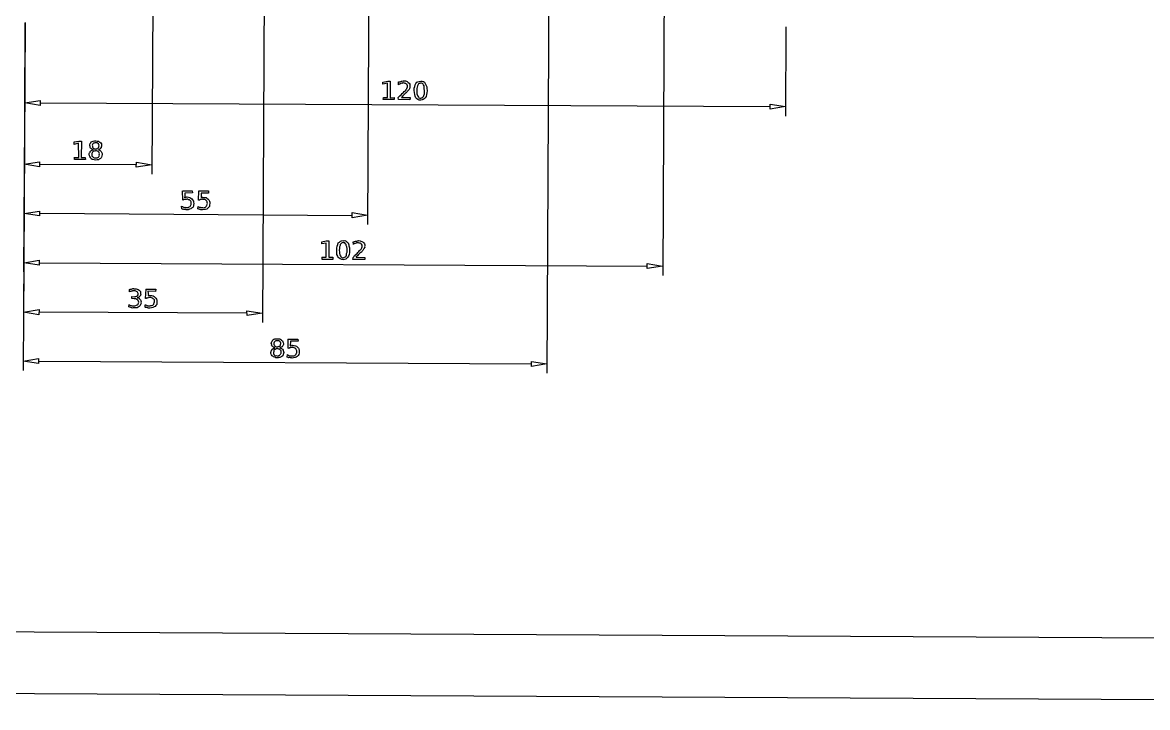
# Model space of a CAD drawing. Header units: millimetres. Extents: x -1 to 541, y -1 to 401.
# Drawn here: x 109.1 to 291.7, y -1.4 to 109.9 of the extents above; entities that cross this region are included whole.
import ezdxf

# ---------------------------------------------------------------- set-up
doc = ezdxf.new("R2010")
doc.units = ezdxf.units.MM

msp = doc.modelspace()

# ---------------------------------------------------------------- linework, layer by layer
for points in [[(-1.07, 1.46), (538.9, -1.43), (541.05, 398.58), (1.04, 401.44)], [(8.97, 11.38), (528.95, 8.65), (531, 388.58), (11, 391.37)], [(111.95, 96.4), (109.46, 96.85), (111.95, 97.22)], [(230.47, 96.63), (232.97, 96.21), (230.46, 95.8)], [(111.87, 86.45), (109.39, 86.86), (111.86, 87.25)], [(127.6, 87.2), (130.08, 86.73), (127.57, 86.37)], [(111.84, 78.44), (109.38, 78.82), (111.88, 79.23)], [(162.59, 78.99), (165.11, 78.58), (162.61, 78.14)], [(111.83, 70.44), (109.35, 70.84), (111.81, 71.26)], [(210.53, 70.72), (213.02, 70.27), (210.52, 69.92)], [(111.74, 62.39), (109.26, 62.83), (111.8, 63.25)], [(145.52, 63.05), (148.01, 62.65), (145.55, 62.26)], [(111.72, 54.44), (109.19, 54.84), (111.72, 55.26)], [(191.75, 54.79), (194.24, 54.42), (191.75, 54)]]:
    msp.add_lwpolyline(points, close=True)
for points in [[(148.54, 157.64), (148.04, 61.14)], [(213.43, 152.51), (213.03, 68.78)], [(165.45, 138.36), (165.1, 77.06)], [(194.62, 127.41), (194.2, 52.92)], [(130.3, 122.31), (130.1, 85.22)], [(109.53, 109.88), (109.23, 53.35)], [(109.55, 109.86), (109.25, 61.34)], [(109.55, 109.82), (109.28, 69.34)], [(109.53, 109.85), (109.32, 77.37)], [(109.5, 109.82), (109.4, 85.35)], [(109.5, 109.83), (109.45, 95.36)], [(233.04, 109.18), (232.97, 94.67)], [(167.73, 97.69), (168.33, 97.69), (168.35, 100), (167.62, 99.85), (167.62, 100.19), (168.39, 100.32), (168.76, 100.36), (168.78, 97.66), (169.42, 97.67), (169.45, 97.36), (167.67, 97.37), (167.72, 97.68)], [(170.62, 97.7), (172.03, 97.67), (171.98, 97.29), (170.12, 97.35), (170.09, 97.7), (170.21, 97.81), (170.35, 97.98), (170.56, 98.1), (170.75, 98.32), (170.91, 98.46), (171.06, 98.65), (171.19, 98.72), (171.25, 98.8), (171.36, 98.96), (171.41, 99.02), (171.47, 99.11), (171.49, 99.2), (171.53, 99.29), (171.6, 99.32), (171.62, 99.42), (171.58, 99.48), (171.61, 99.64), (171.55, 99.69), (171.52, 99.79), (171.42, 99.87), (171.35, 99.98), (171.22, 99.97), (171.13, 100), (170.97, 100.05), (170.88, 100.03), (170.8, 100.05), (170.68, 99.98), (170.58, 100.01), (170.45, 99.95), (170.35, 99.87), (170.23, 99.83), (170.16, 99.77), (170.14, 100.22), (170.26, 100.24), (170.36, 100.24), (170.51, 100.29), (170.62, 100.36), (170.68, 100.35), (170.83, 100.4), (170.93, 100.36), (170.98, 100.39), (171.25, 100.38), (171.41, 100.32), (171.57, 100.27), (171.73, 100.12), (171.88, 100.03), (171.96, 99.85), (171.96, 99.67), (171.99, 99.51), (171.98, 99.43), (171.97, 99.31), (171.99, 99.27), (171.92, 99.16), (171.9, 99.09), (171.87, 98.97), (171.76, 98.86), (171.65, 98.79), (171.61, 98.74), (171.56, 98.65), (171.47, 98.55), (171.39, 98.46), (171.2, 98.33), (171, 98.1), (170.83, 97.94), (170.6, 97.69)], [(173.77, 100.33), (173.98, 100.33), (174.2, 100.28), (174.34, 100.16), (174.49, 99.94), (174.6, 99.75), (174.73, 99.44), (174.76, 99.18), (174.79, 98.77), (174.73, 98.43), (174.71, 98.17), (174.63, 97.87), (174.48, 97.63), (174.33, 97.5), (174.15, 97.35), (173.96, 97.29), (173.75, 97.23), (173.48, 97.25), (173.25, 97.37), (173.13, 97.5), (172.94, 97.65), (172.83, 97.88), (172.77, 98.16), (172.71, 98.48), (172.68, 98.81), (172.69, 99.19), (172.8, 99.5), (172.83, 99.74), (172.96, 99.94), (173.12, 100.16), (173.29, 100.24), (173.48, 100.31), (173.75, 100.35)], [(173.74, 100.04), (173.61, 99.99), (173.48, 99.97), (173.39, 99.9), (173.28, 99.7), (173.23, 99.59), (173.17, 99.35), (173.09, 99.13), (173.14, 98.85), (173.14, 98.55), (173.12, 98.26), (173.21, 98.03), (173.29, 97.92), (173.37, 97.77), (173.43, 97.63), (173.6, 97.58), (173.75, 97.56), (173.89, 97.62), (174, 97.65), (174.14, 97.78), (174.19, 97.87), (174.26, 98.04), (174.34, 98.28), (174.34, 98.53), (174.38, 98.81), (174.33, 99.1), (174.3, 99.37), (174.32, 99.59), (174.22, 99.75), (174.12, 99.85), (174.05, 99.97), (173.88, 100.01), (173.71, 100.03)], [(111.96, 96.83), (230.44, 96.22)], [(117.52, 87.93), (118.24, 87.96), (118.21, 90.26), (117.48, 90.07), (117.49, 90.5), (118.24, 90.61), (118.67, 90.6), (118.62, 87.96), (119.29, 87.93), (119.31, 87.59), (117.52, 87.63), (117.55, 87.98)], [(120.6, 89.18), (120.45, 89.24), (120.36, 89.31), (120.23, 89.39), (120.13, 89.44), (120.08, 89.54), (120.09, 89.63), (120.06, 89.72), (120.03, 89.88), (120.03, 90.01), (120.11, 90.21), (120.17, 90.32), (120.25, 90.47), (120.43, 90.55), (120.59, 90.61), (120.77, 90.63), (120.99, 90.67), (121.22, 90.61), (121.42, 90.57), (121.57, 90.5), (121.67, 90.41), (121.83, 90.34), (121.9, 90.18), (121.95, 90.02), (121.94, 89.86), (121.93, 89.71), (121.87, 89.66), (121.87, 89.51), (121.76, 89.43), (121.72, 89.31), (121.59, 89.28), (121.51, 89.22), (121.41, 89.19), (121.5, 89.18), (121.68, 89.06), (121.77, 89.03), (121.86, 88.94), (121.91, 88.78), (121.99, 88.7), (122.01, 88.58), (122.01, 88.41), (121.99, 88.2), (121.94, 88.02), (121.85, 87.88), (121.76, 87.8), (121.56, 87.68), (121.42, 87.56), (121.24, 87.57), (120.97, 87.53), (120.73, 87.56), (120.5, 87.62), (120.39, 87.64), (120.23, 87.74), (120.12, 87.93), (120.04, 88.08), (119.96, 88.2), (119.94, 88.46), (119.93, 88.6), (120, 88.68), (120.06, 88.83), (120.11, 88.9), (120.18, 89.02), (120.31, 89.09), (120.41, 89.13), (120.55, 89.2)], [(120.44, 89.8), (120.45, 89.71), (120.48, 89.65), (120.5, 89.53), (120.58, 89.46), (120.66, 89.4), (120.74, 89.37), (120.89, 89.34), (121.01, 89.32), (121.13, 89.35), (121.21, 89.37), (121.28, 89.44), (121.37, 89.45), (121.46, 89.55), (121.53, 89.61), (121.51, 89.72), (121.51, 89.85), (121.56, 89.92), (121.51, 90.01), (121.43, 90.15), (121.43, 90.16), (121.29, 90.25), (121.24, 90.31), (121.1, 90.31), (120.98, 90.34), (120.84, 90.3), (120.76, 90.27), (120.65, 90.26), (120.59, 90.2), (120.54, 90.15), (120.45, 90.03), (120.43, 89.94), (120.46, 89.86)], [(121.01, 88.98), (120.88, 89.02), (120.73, 88.96), (120.6, 88.96), (120.53, 88.87), (120.44, 88.81), (120.4, 88.7), (120.35, 88.6), (120.33, 88.41), (120.33, 88.28), (120.38, 88.17), (120.48, 88.11), (120.53, 88.04), (120.61, 87.96), (120.71, 87.91), (120.82, 87.87), (120.98, 87.86), (121.11, 87.88), (121.24, 87.9), (121.31, 87.94), (121.44, 88.01), (121.5, 88.09), (121.54, 88.17), (121.59, 88.33), (121.57, 88.42), (121.61, 88.57), (121.55, 88.69), (121.52, 88.78), (121.44, 88.85), (121.36, 88.93), (121.27, 88.95), (121.09, 89.02), (121, 89)], [(111.91, 86.85), (127.6, 86.79)], [(135.12, 82.54), (136.66, 82.52), (136.69, 82.2), (135.47, 82.17), (135.47, 81.41), (135.47, 81.48), (135.56, 81.46), (135.57, 81.44), (135.65, 81.49), (135.67, 81.51), (135.75, 81.53), (135.77, 81.52), (135.84, 81.53), (136.04, 81.5), (136.27, 81.43), (136.45, 81.35), (136.61, 81.23), (136.71, 81.05), (136.85, 80.87), (136.85, 80.7), (136.91, 80.44), (136.85, 80.21), (136.84, 80.02), (136.73, 79.83), (136.56, 79.7), (136.43, 79.58), (136.2, 79.53), (136.01, 79.46), (135.78, 79.44), (135.68, 79.44), (135.56, 79.49), (135.45, 79.48), (135.37, 79.5), (135.26, 79.52), (135.19, 79.5), (135.08, 79.53), (134.97, 79.58), (134.93, 80.02), (135.06, 79.98), (135.12, 79.94), (135.24, 79.86), (135.35, 79.83), (135.43, 79.85), (135.52, 79.82), (135.62, 79.82), (135.72, 79.82), (135.88, 79.83), (136.06, 79.82), (136.15, 79.93), (136.32, 79.99), (136.39, 80.11), (136.45, 80.22), (136.46, 80.31), (136.49, 80.44), (136.46, 80.59), (136.47, 80.75), (136.41, 80.87), (136.32, 80.93), (136.21, 81.07), (136.07, 81.08), (135.89, 81.16), (135.75, 81.18), (135.69, 81.14), (135.57, 81.12), (135.48, 81.12), (135.4, 81.12), (135.31, 81.11), (135.26, 81.08), (135.2, 81.05), (135.11, 81.03), (135.07, 82.52)], [(137.7, 82.54), (139.29, 82.53), (139.28, 82.17), (138.11, 82.17), (138.11, 81.42), (138.14, 81.47), (138.18, 81.41), (138.22, 81.44), (138.28, 81.46), (138.29, 81.48), (138.32, 81.5), (138.4, 81.46), (138.44, 81.45), (138.69, 81.45), (138.92, 81.43), (139.05, 81.32), (139.24, 81.17), (139.35, 81.08), (139.47, 80.86), (139.49, 80.69), (139.49, 80.45), (139.47, 80.25), (139.43, 80), (139.32, 79.83), (139.2, 79.7), (139.05, 79.56), (138.82, 79.48), (138.65, 79.47), (138.34, 79.44), (138.24, 79.41), (138.2, 79.42), (138.06, 79.43), (138, 79.51), (137.9, 79.48), (137.78, 79.54), (137.7, 79.53), (137.57, 79.59), (137.59, 79.96), (137.67, 79.92), (137.77, 79.89), (137.85, 79.87), (137.96, 79.87), (138.05, 79.8), (138.14, 79.81), (138.25, 79.8), (138.34, 79.79), (138.5, 79.77), (138.66, 79.84), (138.82, 79.86), (138.93, 79.98), (138.98, 80.06), (139.03, 80.15), (139.1, 80.34), (139.14, 80.45), (139.08, 80.61), (139.08, 80.71), (139.03, 80.86), (138.89, 80.97), (138.83, 81.04), (138.69, 81.09), (138.5, 81.13), (138.37, 81.12), (138.26, 81.16), (138.2, 81.16), (138.13, 81.09), (138.07, 81.1), (137.93, 81.12), (137.88, 81.06), (137.82, 81.02), (137.69, 81.02), (137.71, 82.51)], [(111.89, 78.87), (162.64, 78.54)], [(157.7, 71.76), (158.42, 71.73), (158.41, 74), (157.71, 73.89), (157.67, 74.24), (158.41, 74.42), (158.84, 74.41), (158.82, 71.76), (159.46, 71.74), (159.47, 71.36), (157.72, 71.39), (157.75, 71.73)], [(161.17, 74.42), (161.41, 74.43), (161.64, 74.36), (161.81, 74.18), (161.95, 74.06), (162.07, 73.77), (162.1, 73.57), (162.16, 73.24), (162.18, 72.87), (162.19, 72.48), (162.13, 72.19), (162.02, 71.93), (161.91, 71.73), (161.75, 71.57), (161.57, 71.43), (161.38, 71.36), (161.13, 71.29), (160.93, 71.38), (160.67, 71.45), (160.52, 71.56), (160.37, 71.71), (160.27, 71.92), (160.14, 72.2), (160.13, 72.51), (160.11, 72.85), (160.11, 73.21), (160.2, 73.55), (160.27, 73.79), (160.35, 74.06), (160.54, 74.19), (160.71, 74.32), (160.89, 74.39), (161.19, 74.44)], [(161.15, 74.12), (161.01, 74.07), (160.9, 74), (160.77, 73.93), (160.67, 73.81), (160.65, 73.63), (160.54, 73.42), (160.54, 73.17), (160.51, 72.89), (160.54, 72.57), (160.56, 72.32), (160.64, 72.12), (160.7, 71.97), (160.75, 71.8), (160.87, 71.73), (160.97, 71.66), (161.14, 71.61), (161.28, 71.67), (161.39, 71.73), (161.51, 71.81), (161.64, 71.92), (161.7, 72.09), (161.71, 72.35), (161.8, 72.57), (161.79, 72.89), (161.78, 73.17), (161.76, 73.41), (161.66, 73.66), (161.65, 73.83), (161.56, 73.92), (161.42, 74.06), (161.28, 74.09), (161.15, 74.12)], [(163.25, 71.72), (164.66, 71.68), (164.65, 71.38), (162.73, 71.37), (162.76, 71.71), (162.91, 71.81), (163, 71.99), (163.21, 72.18), (163.42, 72.35), (163.56, 72.51), (163.69, 72.67), (163.81, 72.82), (163.87, 72.87), (163.99, 72.96), (164.06, 73.04), (164.11, 73.13), (164.16, 73.27), (164.17, 73.29), (164.22, 73.39), (164.22, 73.43), (164.25, 73.53), (164.22, 73.63), (164.22, 73.72), (164.12, 73.86), (164.1, 73.93), (164.01, 73.98), (163.91, 74.01), (163.76, 74.03), (163.67, 74.09), (163.52, 74.05), (163.43, 74.07), (163.34, 74.06), (163.27, 74.02), (163.12, 73.94), (163.05, 73.94), (162.91, 73.9), (162.82, 73.83), (162.76, 74.23), (162.92, 74.25), (163.02, 74.28), (163.16, 74.34), (163.22, 74.34), (163.38, 74.37), (163.47, 74.4), (163.57, 74.42), (163.64, 74.43), (163.89, 74.41), (164.04, 74.35), (164.2, 74.31), (164.39, 74.16), (164.5, 74.07), (164.61, 73.92), (164.66, 73.77), (164.67, 73.58), (164.62, 73.47), (164.65, 73.34), (164.62, 73.28), (164.59, 73.23), (164.56, 73.15), (164.47, 73.04), (164.39, 72.92), (164.35, 72.83), (164.27, 72.8), (164.19, 72.69), (164.11, 72.58), (164.04, 72.49), (163.86, 72.37), (163.67, 72.18), (163.47, 71.96), (163.23, 71.72)], [(111.84, 70.82), (210.51, 70.3)], [(127.7, 65.16), (127.85, 65.16), (128.02, 65.08), (128.08, 64.98), (128.16, 64.94), (128.27, 64.8), (128.33, 64.69), (128.35, 64.59), (128.33, 64.44), (128.35, 64.25), (128.25, 64.03), (128.2, 63.9), (128.04, 63.74), (127.87, 63.63), (127.69, 63.53), (127.44, 63.49), (127.19, 63.52), (127.08, 63.51), (126.96, 63.48), (126.87, 63.51), (126.78, 63.52), (126.66, 63.55), (126.55, 63.61), (126.5, 63.61), (126.37, 63.65), (126.39, 64.08), (126.42, 64.02), (126.54, 63.96), (126.61, 63.9), (126.75, 63.87), (126.84, 63.85), (126.97, 63.83), (127.08, 63.84), (127.13, 63.82), (127.31, 63.86), (127.49, 63.91), (127.61, 63.95), (127.74, 64), (127.86, 64.09), (127.9, 64.16), (127.92, 64.29), (127.96, 64.44), (127.95, 64.57), (127.9, 64.63), (127.86, 64.74), (127.77, 64.83), (127.68, 64.89), (127.54, 64.96), (127.38, 64.98), (127.21, 65), (126.87, 65.01), (126.86, 65.33), (127.22, 65.31), (127.41, 65.35), (127.52, 65.33), (127.66, 65.43), (127.73, 65.42), (127.76, 65.48), (127.85, 65.61), (127.86, 65.65), (127.88, 65.82), (127.9, 65.86), (127.81, 65.96), (127.76, 66.07), (127.69, 66.13), (127.61, 66.18), (127.5, 66.21), (127.38, 66.29), (127.26, 66.26), (127.14, 66.27), (127.07, 66.29), (126.97, 66.26), (126.92, 66.23), (126.78, 66.23), (126.66, 66.17), (126.59, 66.19), (126.49, 66.12), (126.45, 66.51), (126.58, 66.53), (126.67, 66.56), (126.77, 66.57), (126.89, 66.58), (127.03, 66.63), (127.1, 66.63), (127.17, 66.6), (127.27, 66.59), (127.54, 66.61), (127.7, 66.55), (127.87, 66.49), (128.03, 66.4), (128.14, 66.28), (128.25, 66.18), (128.27, 66.02), (128.28, 65.84), (128.3, 65.69), (128.27, 65.58), (128.23, 65.53), (128.14, 65.39), (128.03, 65.31), (127.99, 65.23), (127.85, 65.2), (127.73, 65.14)], [(129.12, 66.55), (130.72, 66.53), (130.69, 66.18), (129.47, 66.22), (129.53, 65.46), (129.51, 65.45), (129.59, 65.49), (129.62, 65.53), (129.7, 65.52), (129.72, 65.54), (129.76, 65.53), (129.8, 65.51), (129.82, 65.5), (130.1, 65.54), (130.33, 65.48), (130.48, 65.36), (130.64, 65.21), (130.76, 65.06), (130.87, 64.91), (130.93, 64.75), (130.92, 64.51), (130.9, 64.27), (130.89, 64.04), (130.73, 63.87), (130.61, 63.75), (130.49, 63.66), (130.28, 63.56), (130.05, 63.51), (129.79, 63.48), (129.71, 63.46), (129.55, 63.47), (129.47, 63.52), (129.41, 63.5), (129.31, 63.55), (129.19, 63.59), (129.06, 63.58), (128.99, 63.6), (128.99, 64), (129.08, 64), (129.21, 63.96), (129.3, 63.87), (129.35, 63.88), (129.45, 63.86), (129.56, 63.83), (129.64, 63.82), (129.8, 63.81), (129.91, 63.87), (130.06, 63.89), (130.23, 63.92), (130.31, 63.98), (130.43, 64.1), (130.44, 64.21), (130.48, 64.34), (130.51, 64.47), (130.51, 64.65), (130.51, 64.8), (130.43, 64.91), (130.31, 65), (130.22, 65.07), (130.06, 65.16), (129.93, 65.19), (129.78, 65.19), (129.69, 65.21), (129.58, 65.16), (129.52, 65.19), (129.46, 65.13), (129.4, 65.1), (129.3, 65.13), (129.2, 65.04), (129.09, 65.01), (129.16, 66.54)], [(111.78, 62.84), (145.48, 62.68)], [(150.05, 57.07), (149.95, 57.08), (149.82, 57.12), (149.72, 57.23), (149.63, 57.3), (149.58, 57.4), (149.54, 57.45), (149.55, 57.62), (149.48, 57.71), (149.52, 57.86), (149.57, 58.05), (149.66, 58.16), (149.74, 58.31), (149.91, 58.4), (150.06, 58.47), (150.23, 58.48), (150.46, 58.49), (150.7, 58.45), (150.9, 58.46), (151.01, 58.34), (151.17, 58.28), (151.29, 58.14), (151.35, 58.01), (151.39, 57.89), (151.46, 57.67), (151.45, 57.56), (151.4, 57.44), (151.38, 57.33), (151.3, 57.26), (151.23, 57.16), (151.08, 57.11), (151.03, 57.08), (150.9, 57.06), (151, 56.96), (151.12, 56.93), (151.21, 56.86), (151.31, 56.77), (151.39, 56.64), (151.43, 56.57), (151.48, 56.44), (151.52, 56.28), (151.48, 56.08), (151.42, 55.91), (151.36, 55.71), (151.21, 55.59), (151.08, 55.53), (150.89, 55.46), (150.66, 55.41), (150.47, 55.41), (150.2, 55.4), (150.05, 55.47), (149.83, 55.53), (149.72, 55.65), (149.61, 55.71), (149.51, 55.89), (149.42, 56.08), (149.4, 56.27), (149.46, 56.43), (149.46, 56.52), (149.56, 56.64), (149.63, 56.77), (149.72, 56.83), (149.77, 56.91), (149.95, 57.02), (150.08, 57.03)], [(150.48, 56.88), (150.32, 56.84), (150.22, 56.83), (150.1, 56.76), (149.98, 56.73), (149.92, 56.59), (149.91, 56.55), (149.89, 56.41), (149.87, 56.26), (149.84, 56.12), (149.86, 56.07), (149.91, 55.94), (150.01, 55.84), (150.08, 55.78), (150.19, 55.72), (150.33, 55.74), (150.44, 55.72), (150.62, 55.67), (150.7, 55.74), (150.8, 55.76), (150.88, 55.88), (150.98, 55.96), (151.02, 56.07), (151.1, 56.16), (151.07, 56.29), (151.07, 56.41), (151.08, 56.54), (150.98, 56.64), (150.91, 56.7), (150.8, 56.77), (150.7, 56.81), (150.6, 56.87), (150.47, 56.87)], [(149.89, 57.65), (149.91, 57.6), (149.95, 57.44), (150.02, 57.41), (150.08, 57.28), (150.11, 57.27), (150.2, 57.2), (150.32, 57.16), (150.47, 57.15), (150.59, 57.21), (150.68, 57.21), (150.78, 57.27), (150.86, 57.28), (150.93, 57.35), (150.96, 57.43), (151, 57.56), (151.02, 57.69), (151.03, 57.8), (150.99, 57.87), (150.98, 57.95), (150.86, 58.04), (150.83, 58.07), (150.74, 58.14), (150.59, 58.14), (150.49, 58.15), (150.32, 58.16), (150.24, 58.16), (150.12, 58.11), (150.04, 58.05), (149.98, 57.95), (149.98, 57.89), (149.91, 57.81), (149.92, 57.65)], [(152.19, 58.41), (153.8, 58.4), (153.85, 58.09), (152.63, 58.08), (152.56, 57.33), (152.61, 57.34), (152.72, 57.39), (152.72, 57.42), (152.76, 57.4), (152.82, 57.42), (152.89, 57.43), (152.92, 57.44), (152.94, 57.39), (153.21, 57.38), (153.41, 57.34), (153.56, 57.27), (153.74, 57.13), (153.89, 56.96), (153.96, 56.83), (154.03, 56.57), (154, 56.37), (153.99, 56.17), (153.98, 55.94), (153.85, 55.74), (153.69, 55.62), (153.55, 55.51), (153.38, 55.42), (153.11, 55.37), (152.88, 55.35), (152.78, 55.37), (152.7, 55.4), (152.61, 55.38), (152.49, 55.43), (152.36, 55.43), (152.27, 55.41), (152.22, 55.43), (152.06, 55.51), (152.1, 55.93), (152.16, 55.86), (152.25, 55.82), (152.34, 55.78), (152.48, 55.72), (152.59, 55.71), (152.69, 55.73), (152.74, 55.72), (152.88, 55.69), (153.04, 55.71), (153.19, 55.73), (153.31, 55.79), (153.43, 55.9), (153.5, 55.99), (153.6, 56.13), (153.65, 56.21), (153.65, 56.4), (153.62, 56.5), (153.57, 56.66), (153.54, 56.75), (153.45, 56.86), (153.33, 56.94), (153.2, 57.02), (153.01, 57.06), (152.86, 57.07), (152.82, 57.09), (152.71, 57.04), (152.62, 57.03), (152.53, 57.04), (152.44, 56.99), (152.38, 56.97), (152.32, 56.92), (152.25, 56.95), (152.21, 58.43)], [(111.73, 54.84), (191.69, 54.4)]]:
    msp.add_lwpolyline(points)

doc.saveas('drawing.dxf')
